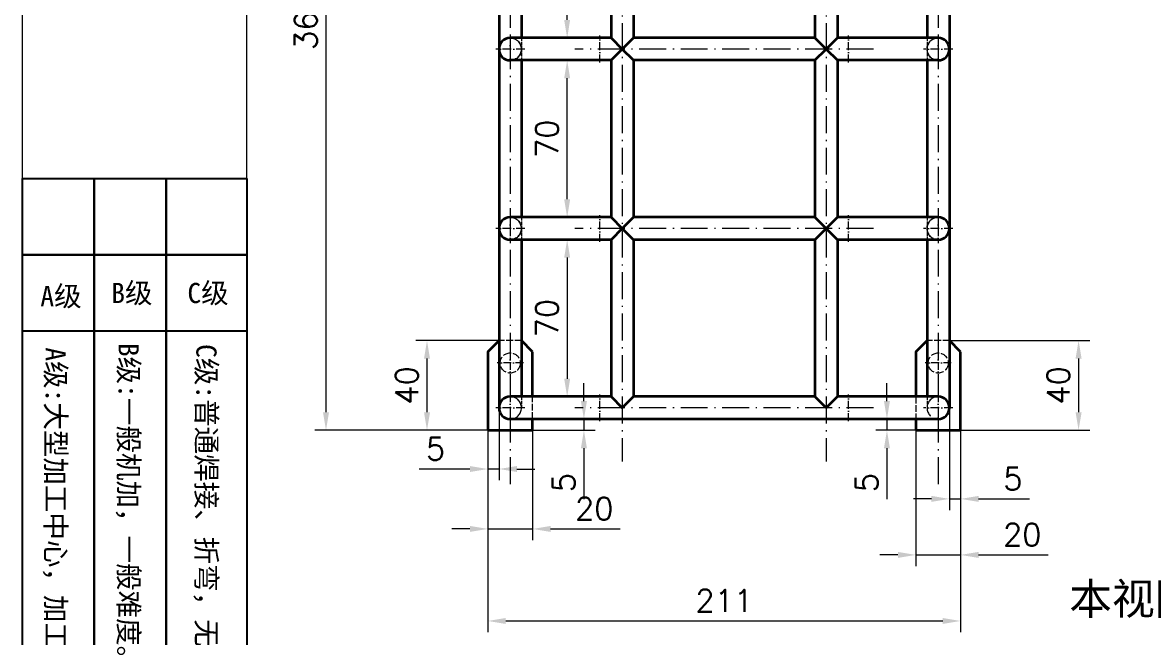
# Model space of a CAD drawing. Header units: millimetres. Extents: x -162325 to -83245, y 277409 to 326486.
# Drawn here: x -161175 to -160671, y 301482 to 301756 of the extents above; entities that cross this region are included whole.
import ezdxf
from ezdxf.enums import TextEntityAlignment as Align

# ---------------------------------------------------------------- set-up
doc = ezdxf.new("R2010")
doc.units = ezdxf.units.MM
doc.linetypes.add('DASHDOT', pattern=[18.5, 12, -3, 0.5, -3])
doc.linetypes.add('DASHED', pattern=[15, 12, -3])
for name, color, linetype, lineweight in [('A4', 3, 'Continuous', 20), ('图框', 7, 'Continuous', 20), ('尺寸线', 3, 'Continuous', 13), ('文字', 1, 'Continuous', 13), ('细实线', 4, 'Continuous', 25)]:
    doc.layers.add(name, color=color, linetype=linetype, lineweight=lineweight)
doc.styles.add('CH-1', font='')
doc.styles.get("Standard").update_dxf_attribs({"font": 'txt', "bigfont": 'gbcbig.shx'})
doc.styles.get('CH-1').set_extended_font_data('SimSun')
doc.dimstyles.new('副本04', dxfattribs={"dimscale": 4, "dimtxt": 2.5, "dimasz": 2, "dimexe": 1.25, "dimexo": 0, "dimgap": 1, "dimtad": 1, "dimdsep": 46, "dimtxsty": 'Standard', "dimcen": 0.25, "dimclrd": 3, "dimclre": 3, "dimclrt": 1, "dimadec": 1, "dimazin": 2, "dimtfac": 1, "dimtmove": 0, "dimatfit": 3, "dimfxl": 0, "dimtolj": 1, "dimlwd": -1, "dimlwe": -1, "dimarcsym": 0})

# ---------------------------------------------------------------- blocks, each defined once
blk = doc.blocks.new('机加分类')
at = {"layer": '细实线'}
for p, q in [((-94, -8.5), (-94, 0)), ((-94, 0), (-86, 0)), ((-86, -8.5), (-86, 0)), ((-86, 0), (-78, 0)), ((-86, 0), (-86, -8.5)), ((-78, -8.5), (-78, 0)), ((-78, 0), (-69, 0)), ((-78, 0), (-78, -8.5)), ((-69, 0), (-69, -8.5)), ((-86, -8.5), (-94, -8.5)), ((-94, -17), (-94, -8.5)), ((-94, -8.5), (-86, -8.5)), ((-78, -8.5), (-86, -8.5)), ((-86, -17), (-86, -8.5)), ((-86, -8.5), (-78, -8.5)), ((-86, -8.5), (-86, -17)), ((-69, -8.5), (-78, -8.5)), ((-78, -17), (-78, -8.5)), ((-78, -8.5), (-69, -8.5)), ((-78, -8.5), (-78, -17)), ((-69, -8.5), (-69, -17)), ((-86, -17), (-94, -17)), ((-94, -69.55), (-94, -17)), ((-78, -17), (-86, -17)), ((-86, -69.55), (-86, -17)), ((-86, -17), (-86, -69.55)), ((-69, -17), (-78, -17)), ((-78, -69.55), (-78, -17)), ((-78, -17), (-78, -69.55)), ((-69, -17), (-69, -69.55)), ((-86, -69.55), (-94, -69.55)), ((-78, -69.55), (-86, -69.55)), ((-69, -69.55), (-78, -69.55))]:
    blk.add_line(p, q, dxfattribs=at)
at = {"layer": '文字', "color": 1, "linetype": 'Continuous', "style": 'CH-1'}
for s, p in [('B级', (-81.81, -12.71, -250.08)), ('C级', (-73.31, -12.71, -250.08))]:
    blk.add_text(s, height=2.25, dxfattribs=at).set_placement(p, align=Align.MIDDLE)
blk.add_text('A级', height=2.25, dxfattribs=at).set_placement((-89.72, -14.22, -250.08), align=Align.CENTER)
for s, p in [('A级:大型加工中心，加工难度较大。', (-90.3, -43.36)), ('B级:一般机加，一般难度。', (-82.16, -36.72)), ('C级:普通焊接、折弯，无高精度要求。', (-73.47, -44.53))]:
    blk.add_text(s, height=2.25, rotation=270, dxfattribs=at).set_placement(p, align=Align.MIDDLE)
blk = doc.blocks.new('1比1 竖框')
at = {"layer": '图框'}
for p, q in [((0, 0), (0, 297)), ((25, 10), (25, 289))]:
    blk.add_line(p, q, dxfattribs=at)
blk.add_blockref('机加分类', (94, 119.55))
blk = doc.blocks.new('*D497')
at = {"layer": 'Defpoints', "color": 0, "transparency": 16777216}
for p in [(-160962.77, 301939.15), (-161039.99, 301574.15), (-160962.77, 301574.15)]:
    blk.add_point(p, dxfattribs=at)
at = {"layer": '尺寸线', "color": 3, "transparency": 16777216}
for p, q in [((-160962.77, 301939.15), (-161044.99, 301939.15)), ((-161039.99, 301931.15), (-161039.99, 301582.15)), ((-160962.77, 301574.15), (-161044.99, 301574.15))]:
    blk.add_line(p, q, dxfattribs=at)
for points in [[(-161041.33, 301931.15), (-161038.66, 301931.15), (-161039.99, 301939.15)], [(-161041.33, 301582.15), (-161038.66, 301582.15), (-161039.99, 301574.15)]]:
    blk.add_solid(points, dxfattribs=at)
at = {"layer": '尺寸线', "color": 1, "transparency": 16777216, "insert": (-161048.99, 301756.65), "char_height": 10, "attachment_point": 5, "rotation": 90}
blk.add_mtext('\\A1;365', dxfattribs=at)
blk = doc.blocks.new('*D498')
at = {"layer": 'Defpoints', "color": 0, "transparency": 16777216}
for p in [(-160967.77, 301574.15), (-160756.77, 301574.15), (-160756.77, 301489.1)]:
    blk.add_point(p, dxfattribs=at)
at = {"layer": '尺寸线', "color": 3, "transparency": 16777216}
for p, q in [((-160967.77, 301574.15), (-160967.77, 301484.1)), ((-160756.77, 301574.15), (-160756.77, 301484.1)), ((-160959.77, 301489.1), (-160764.77, 301489.1))]:
    blk.add_line(p, q, dxfattribs=at)
for points in [[(-160959.77, 301490.43), (-160959.77, 301487.77), (-160967.77, 301489.1)], [(-160764.77, 301490.43), (-160764.77, 301487.77), (-160756.77, 301489.1)]]:
    blk.add_solid(points, dxfattribs=at)
at = {"layer": '尺寸线', "color": 1, "transparency": 16777216, "insert": (-160862.27, 301498.1), "char_height": 10, "attachment_point": 5}
blk.add_mtext('\\A1;211', dxfattribs=at)
blk = doc.blocks.new('*D499')
at = {"layer": 'Defpoints', "color": 0, "transparency": 16777216}
for p in [(-160912.77, 301659.15), (-160932.36, 301589.15), (-160912.77, 301589.15)]:
    blk.add_point(p, dxfattribs=at)
at = {"layer": '尺寸线', "color": 3, "transparency": 16777216}
for p, q in [((-160912.77, 301659.15), (-160937.36, 301659.15)), ((-160932.36, 301651.15), (-160932.36, 301597.15)), ((-160912.77, 301589.15), (-160937.36, 301589.15))]:
    blk.add_line(p, q, dxfattribs=at)
for points in [[(-160933.7, 301651.15), (-160931.03, 301651.15), (-160932.36, 301659.15)], [(-160933.7, 301597.15), (-160931.03, 301597.15), (-160932.36, 301589.15)]]:
    blk.add_solid(points, dxfattribs=at)
at = {"layer": '尺寸线', "color": 1, "transparency": 16777216, "insert": (-160941.36, 301624.15), "char_height": 10, "attachment_point": 5, "rotation": 90}
blk.add_mtext('\\A1;70', dxfattribs=at)
blk = doc.blocks.new('*D500')
at = {"layer": 'Defpoints', "color": 0, "transparency": 16777216}
for p in [(-160932.36, 301739.15), (-160932.36, 301739.15), (-160932.36, 301669.15)]:
    blk.add_point(p, dxfattribs=at)
at = {"layer": '尺寸线', "color": 3, "transparency": 16777216}
for p, q in [((-160932.36, 301739.15), (-160937.36, 301739.15)), ((-160932.36, 301677.15), (-160932.36, 301731.15)), ((-160932.36, 301669.15), (-160937.36, 301669.15))]:
    blk.add_line(p, q, dxfattribs=at)
for points in [[(-160933.7, 301731.15), (-160931.03, 301731.15), (-160932.36, 301739.15)], [(-160933.7, 301677.15), (-160931.03, 301677.15), (-160932.36, 301669.15)]]:
    blk.add_solid(points, dxfattribs=at)
at = {"layer": '尺寸线', "color": 1, "transparency": 16777216, "insert": (-160941.36, 301704.15), "char_height": 10, "attachment_point": 5, "rotation": 90}
blk.add_mtext('\\A1;70', dxfattribs=at)
blk = doc.blocks.new('*D501')
at = {"layer": 'Defpoints', "color": 0, "transparency": 16777216}
for p in [(-160932.36, 301819.15), (-160932.36, 301819.15), (-160932.36, 301749.15)]:
    blk.add_point(p, dxfattribs=at)
at = {"layer": '尺寸线', "color": 3, "transparency": 16777216}
for p, q in [((-160932.36, 301819.15), (-160927.36, 301819.15)), ((-160932.36, 301757.15), (-160932.36, 301811.15)), ((-160932.36, 301749.15), (-160927.36, 301749.15))]:
    blk.add_line(p, q, dxfattribs=at)
for points in [[(-160933.7, 301811.15), (-160931.03, 301811.15), (-160932.36, 301819.15)], [(-160933.7, 301757.15), (-160931.03, 301757.15), (-160932.36, 301749.15)]]:
    blk.add_solid(points, dxfattribs=at)
at = {"layer": '尺寸线', "color": 1, "transparency": 16777216, "insert": (-160941.36, 301779.78), "char_height": 10, "attachment_point": 5, "rotation": 90}
blk.add_mtext('\\A1;70', dxfattribs=at)
blk = doc.blocks.new('*D507')
at = {"layer": 'Defpoints', "color": 0, "transparency": 16777216}
for p in [(-160761.77, 301614.15), (-160756.77, 301574.15), (-160704.12, 301574.15)]:
    blk.add_point(p, dxfattribs=at)
at = {"layer": '尺寸线', "color": 3, "transparency": 16777216}
for p, q in [((-160761.77, 301614.15), (-160699.12, 301614.15)), ((-160704.12, 301606.15), (-160704.12, 301582.15)), ((-160756.77, 301574.15), (-160699.12, 301574.15))]:
    blk.add_line(p, q, dxfattribs=at)
for points in [[(-160705.45, 301606.15), (-160702.78, 301606.15), (-160704.12, 301614.15)], [(-160705.45, 301582.15), (-160702.78, 301582.15), (-160704.12, 301574.15)]]:
    blk.add_solid(points, dxfattribs=at)
at = {"layer": '尺寸线', "color": 1, "transparency": 16777216, "insert": (-160713.12, 301594.15), "char_height": 10, "attachment_point": 5, "rotation": 90}
blk.add_mtext('\\A1;40', dxfattribs=at)
blk = doc.blocks.new('*D508')
at = {"layer": 'Defpoints', "color": 0, "transparency": 16777216}
for p in [(-160776.77, 301574.15), (-160756.77, 301574.15), (-160756.77, 301518.56)]:
    blk.add_point(p, dxfattribs=at)
at = {"layer": '尺寸线', "color": 3, "transparency": 16777216}
for p, q in [((-160776.77, 301574.15), (-160776.77, 301513.56)), ((-160756.77, 301574.15), (-160756.77, 301513.56)), ((-160784.77, 301518.56), (-160792.77, 301518.56)), ((-160776.77, 301518.56), (-160756.77, 301518.56)), ((-160748.77, 301518.56), (-160717.77, 301518.56))]:
    blk.add_line(p, q, dxfattribs=at)
for points in [[(-160784.77, 301519.89), (-160784.77, 301517.22), (-160776.77, 301518.56)], [(-160748.77, 301519.89), (-160748.77, 301517.22), (-160756.77, 301518.56)]]:
    blk.add_solid(points, dxfattribs=at)
at = {"layer": '尺寸线', "color": 1, "transparency": 16777216, "insert": (-160729.27, 301527.56), "char_height": 10, "attachment_point": 5}
blk.add_mtext('\\A1;20', dxfattribs=at)
blk = doc.blocks.new('*D509')
at = {"layer": 'Defpoints', "color": 0, "transparency": 16777216}
for p in [(-160967.77, 301574.15), (-160947.77, 301574.15), (-160947.77, 301530.15)]:
    blk.add_point(p, dxfattribs=at)
at = {"layer": '尺寸线', "color": 3, "transparency": 16777216}
for p, q in [((-160967.77, 301574.15), (-160967.77, 301525.15)), ((-160947.77, 301574.15), (-160947.77, 301525.15)), ((-160975.77, 301530.15), (-160983.77, 301530.15)), ((-160967.77, 301530.15), (-160947.77, 301530.15)), ((-160939.77, 301530.15), (-160908.77, 301530.15))]:
    blk.add_line(p, q, dxfattribs=at)
for points in [[(-160975.77, 301531.48), (-160975.77, 301528.81), (-160967.77, 301530.15)], [(-160939.77, 301531.48), (-160939.77, 301528.81), (-160947.77, 301530.15)]]:
    blk.add_solid(points, dxfattribs=at)
at = {"layer": '尺寸线', "color": 1, "transparency": 16777216, "insert": (-160920.27, 301539.15), "char_height": 10, "attachment_point": 5}
blk.add_mtext('\\A1;20', dxfattribs=at)
blk = doc.blocks.new('*D510')
at = {"layer": 'Defpoints', "color": 0, "transparency": 16777216}
for p in [(-160994.91, 301614.15), (-160962.77, 301614.15), (-160967.77, 301574.15)]:
    blk.add_point(p, dxfattribs=at)
at = {"layer": '尺寸线', "color": 3, "transparency": 16777216}
for p, q in [((-160962.77, 301614.15), (-160999.91, 301614.15)), ((-160994.91, 301582.15), (-160994.91, 301606.15)), ((-160967.77, 301574.15), (-160999.91, 301574.15))]:
    blk.add_line(p, q, dxfattribs=at)
for points in [[(-160996.24, 301606.15), (-160993.58, 301606.15), (-160994.91, 301614.15)], [(-160996.24, 301582.15), (-160993.58, 301582.15), (-160994.91, 301574.15)]]:
    blk.add_solid(points, dxfattribs=at)
at = {"layer": '尺寸线', "color": 1, "transparency": 16777216, "insert": (-161003.91, 301594.15), "char_height": 10, "attachment_point": 5, "rotation": 90}
blk.add_mtext('\\A1;40', dxfattribs=at)
blk = doc.blocks.new('*D517')
at = {"layer": 'Defpoints', "color": 0, "transparency": 16777216}
for p in [(-160789.64, 301579.15), (-160776.77, 301579.15), (-160776.77, 301574.15)]:
    blk.add_point(p, dxfattribs=at)
at = {"layer": '尺寸线', "color": 3, "transparency": 16777216}
for p, q in [((-160789.64, 301587.15), (-160789.64, 301595.15)), ((-160776.77, 301579.15), (-160794.64, 301579.15)), ((-160789.64, 301579.15), (-160789.64, 301574.15)), ((-160776.77, 301574.15), (-160794.64, 301574.15)), ((-160789.64, 301566.15), (-160789.64, 301543.49))]:
    blk.add_line(p, q, dxfattribs=at)
for points in [[(-160790.97, 301587.15), (-160788.31, 301587.15), (-160789.64, 301579.15)], [(-160790.97, 301566.15), (-160788.31, 301566.15), (-160789.64, 301574.15)]]:
    blk.add_solid(points, dxfattribs=at)
at = {"layer": '尺寸线', "color": 1, "transparency": 16777216, "insert": (-160798.64, 301550.82), "char_height": 10, "attachment_point": 5, "rotation": 90}
blk.add_mtext('\\A1;5', dxfattribs=at)
blk = doc.blocks.new('*D518')
at = {"layer": 'Defpoints', "color": 0, "transparency": 16777216}
for p in [(-160947.77, 301579.15), (-160947.77, 301574.15), (-160924.88, 301574.15)]:
    blk.add_point(p, dxfattribs=at)
at = {"layer": '尺寸线', "color": 3, "transparency": 16777216}
for p, q in [((-160924.88, 301587.15), (-160924.88, 301595.15)), ((-160947.77, 301579.15), (-160919.88, 301579.15)), ((-160924.88, 301579.15), (-160924.88, 301574.15)), ((-160947.77, 301574.15), (-160919.88, 301574.15)), ((-160924.88, 301566.15), (-160924.88, 301543.49))]:
    blk.add_line(p, q, dxfattribs=at)
for points in [[(-160926.22, 301587.15), (-160923.55, 301587.15), (-160924.88, 301579.15)], [(-160926.22, 301566.15), (-160923.55, 301566.15), (-160924.88, 301574.15)]]:
    blk.add_solid(points, dxfattribs=at)
at = {"layer": '尺寸线', "color": 1, "transparency": 16777216, "insert": (-160933.88, 301550.82), "char_height": 10, "attachment_point": 5, "rotation": 90}
blk.add_mtext('\\A1;5', dxfattribs=at)
blk = doc.blocks.new('*D523')
at = {"layer": 'Defpoints', "color": 0, "transparency": 16777216}
for p in [(-160761.77, 301584.17), (-160756.77, 301574.15), (-160756.77, 301543.55)]:
    blk.add_point(p, dxfattribs=at)
at = {"layer": '尺寸线', "color": 3, "transparency": 16777216}
for p, q in [((-160761.77, 301584.17), (-160761.77, 301538.55)), ((-160756.77, 301574.15), (-160756.77, 301538.55)), ((-160769.77, 301543.55), (-160777.77, 301543.55)), ((-160761.77, 301543.55), (-160756.77, 301543.55)), ((-160748.77, 301543.55), (-160726.1, 301543.55))]:
    blk.add_line(p, q, dxfattribs=at)
for points in [[(-160769.77, 301544.88), (-160769.77, 301542.22), (-160761.77, 301543.55)], [(-160748.77, 301544.88), (-160748.77, 301542.22), (-160756.77, 301543.55)]]:
    blk.add_solid(points, dxfattribs=at)
at = {"layer": '尺寸线', "color": 1, "transparency": 16777216, "insert": (-160733.43, 301552.55), "char_height": 10, "attachment_point": 5}
blk.add_mtext('\\A1;5', dxfattribs=at)
blk = doc.blocks.new('*D524')
at = {"layer": 'Defpoints', "color": 0, "transparency": 16777216}
for p in [(-160962.77, 301584.15), (-160967.77, 301574.15), (-160967.77, 301556.87)]:
    blk.add_point(p, dxfattribs=at)
at = {"layer": '尺寸线', "color": 3, "transparency": 16777216}
for p, q in [((-160962.77, 301584.15), (-160962.77, 301551.87)), ((-160967.77, 301574.15), (-160967.77, 301551.87)), ((-160975.77, 301556.87), (-160998.43, 301556.87)), ((-160962.77, 301556.87), (-160967.77, 301556.87)), ((-160954.77, 301556.87), (-160946.77, 301556.87))]:
    blk.add_line(p, q, dxfattribs=at)
for points in [[(-160975.77, 301558.2), (-160975.77, 301555.54), (-160967.77, 301556.87)], [(-160954.77, 301558.2), (-160954.77, 301555.54), (-160962.77, 301556.87)]]:
    blk.add_solid(points, dxfattribs=at)
at = {"layer": '尺寸线', "color": 1, "transparency": 16777216, "insert": (-160991.1, 301565.87), "char_height": 10, "attachment_point": 5}
blk.add_mtext('\\A1;5', dxfattribs=at)

msp = doc.modelspace()

# ---------------------------------------------------------------- linework, layer by layer
at = {"color": 2, "linetype": 'DASHDOT', "lineweight": 13}
for p, q in [((-160957.766, 301969.153), (-160957.766, 301549.153)), ((-160766.766, 301969.153), (-160766.766, 301549.153)), ((-160907.766, 301848.153), (-160907.766, 301560.152)), ((-160816.766, 301848.153), (-160816.766, 301560.152)), ((-160795.666, 301744.153), (-160928.866, 301744.153)), ((-160795.666, 301664.153), (-160928.866, 301664.153)), ((-160795.666, 301584.153), (-160928.866, 301584.153))]:
    msp.add_line(p, q, dxfattribs=at)
at = {"color": 7, "lineweight": 35}
for p, q in [((-160962.766, 301824.153), (-160962.766, 301744.153)), ((-160761.766, 301824.131), (-160761.766, 301744.175)), ((-160952.766, 301819.153), (-160952.766, 301749.153)), ((-160912.766, 301819.153), (-160912.766, 301749.153)), ((-160902.766, 301819.153), (-160902.766, 301749.153)), ((-160821.766, 301819.153), (-160821.766, 301749.153)), ((-160811.766, 301819.153), (-160811.766, 301749.153)), ((-160771.766, 301819.153), (-160771.766, 301749.153)), ((-160917.766, 301749.153), (-160957.766, 301749.153)), ((-160912.766, 301749.153), (-160917.766, 301749.153)), ((-160912.766, 301749.153), (-160907.766, 301744.153)), ((-160907.766, 301744.153), (-160902.766, 301749.153)), ((-160821.766, 301749.153), (-160902.766, 301749.153)), ((-160816.766, 301744.153), (-160821.766, 301749.153)), ((-160811.766, 301749.153), (-160816.766, 301744.153)), ((-160806.766, 301749.153), (-160811.766, 301749.153)), ((-160766.766, 301749.153), (-160806.766, 301749.153)), ((-160962.766, 301744.153), (-160962.766, 301664.153)), ((-160907.766, 301744.153), (-160912.766, 301739.153)), ((-160902.766, 301739.153), (-160907.766, 301744.153)), ((-160821.766, 301739.153), (-160816.766, 301744.153)), ((-160816.766, 301744.153), (-160811.766, 301739.153)), ((-160761.766, 301744.131), (-160761.766, 301664.175)), ((-160917.766, 301739.153), (-160957.766, 301739.153)), ((-160952.766, 301739.153), (-160952.766, 301669.153)), ((-160912.766, 301739.153), (-160917.766, 301739.153)), ((-160912.766, 301739.153), (-160912.766, 301669.153)), ((-160902.766, 301739.153), (-160902.766, 301669.153)), ((-160821.766, 301739.153), (-160902.766, 301739.153)), ((-160821.766, 301739.153), (-160821.766, 301669.153)), ((-160806.766, 301739.153), (-160811.766, 301739.153)), ((-160811.766, 301739.153), (-160811.766, 301669.153)), ((-160766.766, 301739.153), (-160806.766, 301739.153)), ((-160771.766, 301739.153), (-160771.766, 301669.153)), ((-160917.766, 301669.153), (-160957.766, 301669.153)), ((-160912.766, 301669.153), (-160917.766, 301669.153)), ((-160912.766, 301669.153), (-160907.766, 301664.153)), ((-160907.766, 301664.153), (-160902.766, 301669.153)), ((-160821.766, 301669.153), (-160902.766, 301669.153)), ((-160816.766, 301664.153), (-160821.766, 301669.153)), ((-160811.766, 301669.153), (-160816.766, 301664.153)), ((-160806.766, 301669.153), (-160811.766, 301669.153)), ((-160766.766, 301669.153), (-160806.766, 301669.153)), ((-160962.766, 301664.153), (-160962.766, 301584.153)), ((-160907.766, 301664.153), (-160912.766, 301659.153)), ((-160902.766, 301659.153), (-160907.766, 301664.153)), ((-160821.766, 301659.153), (-160816.766, 301664.153)), ((-160816.766, 301664.153), (-160811.766, 301659.153)), ((-160761.766, 301664.131), (-160761.766, 301584.175)), ((-160917.766, 301659.153), (-160957.766, 301659.153)), ((-160952.766, 301659.153), (-160952.766, 301589.153)), ((-160912.766, 301659.153), (-160917.766, 301659.153)), ((-160912.766, 301659.153), (-160912.766, 301589.153)), ((-160821.766, 301659.153), (-160902.766, 301659.153)), ((-160902.766, 301659.153), (-160902.766, 301589.153)), ((-160821.766, 301659.153), (-160821.766, 301589.153)), ((-160811.766, 301659.153), (-160811.766, 301589.153)), ((-160806.766, 301659.153), (-160811.766, 301659.153)), ((-160766.766, 301659.153), (-160806.766, 301659.153)), ((-160771.766, 301659.153), (-160771.766, 301589.153)), ((-160967.766, 301609.153), (-160962.766, 301614.153)), ((-160947.766, 301609.153), (-160952.766, 301614.153)), ((-160776.766, 301609.153), (-160771.766, 301614.153)), ((-160756.766, 301609.153), (-160761.766, 301614.153)), ((-160967.766, 301609.153), (-160967.766, 301574.153)), ((-160947.766, 301589.153), (-160947.766, 301609.153)), ((-160776.766, 301609.153), (-160776.766, 301589.153)), ((-160756.766, 301574.153), (-160756.766, 301609.153)), ((-160917.766, 301589.153), (-160957.766, 301589.153)), ((-160912.766, 301589.153), (-160917.766, 301589.153)), ((-160912.766, 301589.153), (-160907.766, 301584.153)), ((-160907.766, 301584.153), (-160902.766, 301589.153)), ((-160821.766, 301589.153), (-160902.766, 301589.153)), ((-160816.766, 301584.153), (-160821.766, 301589.153)), ((-160811.766, 301589.153), (-160816.766, 301584.153)), ((-160806.766, 301589.153), (-160811.766, 301589.153)), ((-160766.766, 301589.153), (-160806.766, 301589.153)), ((-160917.766, 301579.153), (-160957.766, 301579.153)), ((-160947.766, 301574.153), (-160947.766, 301579.153)), ((-160806.766, 301579.153), (-160917.766, 301579.153)), ((-160766.766, 301579.153), (-160806.766, 301579.153)), ((-160776.766, 301579.153), (-160776.766, 301574.153)), ((-160967.766, 301574.153), (-160947.766, 301574.153)), ((-160776.766, 301574.153), (-160756.766, 301574.153))]:
    msp.add_line(p, q, dxfattribs=at)
at = {"color": 2, "linetype": 'DASHDOT', "lineweight": 13, "ltscale": 0.325}
for p, q in [((-160957.766, 301750.653), (-160957.766, 301737.653)), ((-160766.766, 301750.653), (-160766.766, 301737.653)), ((-160951.266, 301744.153), (-160964.266, 301744.153)), ((-160760.266, 301744.153), (-160773.266, 301744.153)), ((-160957.766, 301670.653), (-160957.766, 301657.653)), ((-160766.766, 301670.653), (-160766.766, 301657.653)), ((-160951.266, 301664.153), (-160964.266, 301664.153)), ((-160760.266, 301664.153), (-160773.266, 301664.153)), ((-160957.766, 301590.653), (-160957.766, 301577.653)), ((-160766.766, 301590.653), (-160766.766, 301577.653)), ((-160951.266, 301584.153), (-160964.266, 301584.153)), ((-160760.266, 301584.153), (-160773.266, 301584.153))]:
    msp.add_line(p, q, dxfattribs=at)
at = {"color": 1, "linetype": 'DASHED', "lineweight": 13, "ltscale": 0.125}
for p, q in [((-160952.766, 301749.153), (-160952.766, 301744.153)), ((-160771.766, 301749.153), (-160771.766, 301744.153)), ((-160952.766, 301744.153), (-160952.766, 301739.153)), ((-160771.766, 301744.153), (-160771.766, 301739.153)), ((-160952.766, 301669.153), (-160952.766, 301664.153)), ((-160771.766, 301669.153), (-160771.766, 301664.153)), ((-160952.766, 301664.153), (-160952.766, 301659.153)), ((-160771.766, 301664.153), (-160771.766, 301659.153)), ((-160952.766, 301589.153), (-160952.766, 301584.153)), ((-160771.766, 301589.153), (-160771.766, 301584.153))]:
    msp.add_line(p, q, dxfattribs=at)
at = {"color": 2, "linetype": 'DASHDOT', "lineweight": 13, "ltscale": 0.3}
for p, q in [((-160917.766, 301738.153), (-160917.766, 301750.153)), ((-160806.766, 301738.153), (-160806.766, 301750.153)), ((-160917.766, 301658.153), (-160917.766, 301670.153)), ((-160806.766, 301658.153), (-160806.766, 301670.153)), ((-160917.766, 301578.153), (-160917.766, 301590.153)), ((-160806.766, 301578.153), (-160806.766, 301590.153))]:
    msp.add_line(p, q, dxfattribs=at)
at = {"color": 1, "linetype": 'DASHED', "lineweight": 13, "ltscale": 0.176777}
for p, q in [((-160907.766, 301744.153), (-160912.766, 301749.153)), ((-160902.766, 301749.153), (-160907.766, 301744.153)), ((-160821.766, 301749.153), (-160816.766, 301744.153)), ((-160816.766, 301744.153), (-160811.766, 301749.153)), ((-160912.766, 301739.153), (-160907.766, 301744.153)), ((-160907.766, 301744.153), (-160902.766, 301739.153)), ((-160816.766, 301744.153), (-160821.766, 301739.153)), ((-160811.766, 301739.153), (-160816.766, 301744.153)), ((-160907.766, 301664.153), (-160912.766, 301669.153)), ((-160902.766, 301669.153), (-160907.766, 301664.153)), ((-160821.766, 301669.153), (-160816.766, 301664.153)), ((-160816.766, 301664.153), (-160811.766, 301669.153)), ((-160912.766, 301659.153), (-160907.766, 301664.153)), ((-160907.766, 301664.153), (-160902.766, 301659.153)), ((-160816.766, 301664.153), (-160821.766, 301659.153)), ((-160811.766, 301659.153), (-160816.766, 301664.153)), ((-160907.766, 301584.153), (-160912.766, 301589.153)), ((-160902.766, 301589.153), (-160907.766, 301584.153)), ((-160821.766, 301589.153), (-160816.766, 301584.153)), ((-160816.766, 301584.153), (-160811.766, 301589.153))]:
    msp.add_line(p, q, dxfattribs=at)
at = {"color": 1, "linetype": 'DASHED', "lineweight": 13, "ltscale": 0.000547791}
for p, q in [((-160761.766, 301744.175), (-160761.766, 301744.153)), ((-160761.766, 301664.175), (-160761.766, 301664.153)), ((-160761.766, 301584.175), (-160761.766, 301584.153))]:
    msp.add_line(p, q, dxfattribs=at)
at = {"color": 1, "linetype": 'DASHED', "lineweight": 13, "ltscale": 0.000544739}
for p, q in [((-160761.766, 301744.153), (-160761.766, 301744.131)), ((-160761.766, 301664.153), (-160761.766, 301664.131))]:
    msp.add_line(p, q, dxfattribs=at)
at = {"color": 1, "linetype": 'DASHED', "lineweight": 13, "ltscale": 0.25}
for p, q in [((-160952.766, 301614.153), (-160962.766, 301614.153)), ((-160761.766, 301614.153), (-160771.766, 301614.153)), ((-160947.766, 301579.153), (-160947.766, 301589.153)), ((-160776.766, 301589.153), (-160776.766, 301579.153))]:
    msp.add_line(p, q, dxfattribs=at)
at = {"color": 2, "linetype": 'DASHDOT', "lineweight": 13, "ltscale": 0.2925}
for p, q in [((-160957.766, 301610.003), (-160957.766, 301598.303)), ((-160766.766, 301610.003), (-160766.766, 301598.303))]:
    msp.add_line(p, q, dxfattribs=at)
at = {"color": 2, "linetype": 'DASHDOT', "lineweight": 13, "ltscale": 0.292505}
for p, q in [((-160951.916, 301604.153), (-160963.616, 301604.153)), ((-160760.916, 301604.153), (-160772.616, 301604.153))]:
    msp.add_line(p, q, dxfattribs=at)
at = {"color": 1, "linetype": 'DASHED', "lineweight": 13, "ltscale": 0.333333}
for centre in [(-160957.766, 301744.153), (-160766.766, 301744.153), (-160957.766, 301664.153), (-160766.766, 301664.153)]:
    msp.add_circle(centre, 5, dxfattribs=at)
at = {"color": 1, "linetype": 'DASHED', "lineweight": 13, "ltscale": 0.3}
for centre in [(-160957.766, 301604.153), (-160766.766, 301604.153)]:
    msp.add_circle(centre, 4.5, dxfattribs=at)
at = {"color": 7, "lineweight": 35}
for centre, start, end in [((-160957.766, 301744.153), 90, 270), ((-160766.766, 301744.153), 270, 90), ((-160957.766, 301664.153), 90, 270), ((-160766.766, 301664.153), 270, 90), ((-160957.766, 301584.153), 90, 270), ((-160766.766, 301584.153), 270, 90)]:
    msp.add_arc(centre, 5, start, end, dxfattribs=at)
at = {"color": 1, "linetype": 'DASHED', "lineweight": 13}
for centre, start, end in [((-160957.766, 301744.153), 270, 90), ((-160766.766, 301744.153), 90, 270), ((-160957.766, 301664.153), 270, 90), ((-160766.766, 301664.153), 90, 270), ((-160957.766, 301584.153), 0, 180.00001), ((-160957.766, 301584.153), 270, 90), ((-160766.766, 301584.153), 90, 270), ((-160766.766, 301584.153), 0, 180.00001)]:
    msp.add_arc(centre, 5, start, end, dxfattribs=at)
at = {"layer": 'A4'}
msp.add_lwpolyline([(-161175.385, 302396.167), (-160335.385, 302396.167), (-160335.385, 301208.167), (-161175.385, 301208.167)], close=True, dxfattribs=at)

# ---------------------------------------------------------------- block references
at = {"layer": '图框', "xscale": 4, "yscale": 4, "zscale": 4}
msp.add_blockref('1比1 竖框', (-161175.385, 301208.167), dxfattribs=at)

# ---------------------------------------------------------------- texts
at = {"layer": '文字', "insert": (-160708.313, 301506.018), "char_height": 14, "width": 332.09642, "attachment_point": 1, "style": 'CH-1'}
msp.add_mtext('本视图为右侧视图，左侧与之对称；', dxfattribs=at)

# ---------------------------------------------------------------- dimensions: what is measured, and where the dimension line sits
at = {"layer": '尺寸线'}
for base, p1, p2, picture, middle in [((-161039.993, 301574.153), (-160962.766, 301939.153), (-160962.766, 301574.153), '*D497', (-161048.993, 301756.653)), ((-160932.365, 301739.153), (-160932.365, 301669.153), (-160932.365, 301739.153), '*D500', (-160941.365, 301704.153)), ((-160932.365, 301589.153), (-160912.766, 301659.153), (-160912.766, 301589.153), '*D499', (-160941.365, 301624.153)), ((-160994.91, 301614.153), (-160967.766, 301574.153), (-160962.766, 301614.153), '*D510', (-161003.91, 301594.153)), ((-160704.118, 301574.153), (-160761.766, 301614.153), (-160756.766, 301574.153), '*D507', (-160713.118, 301594.153)), ((-160924.883, 301574.153), (-160947.766, 301579.153), (-160947.766, 301574.153), '*D518', (-160933.883, 301550.819))]:
    dim = msp.add_linear_dim(base=base, p1=p1, p2=p2, angle=90, dimstyle='副本04', dxfattribs=at)
    dim.commit()
    dim.dimension.update_dxf_attribs({"geometry": picture, "text_midpoint": middle})
for base, p1, p2, picture, middle in [((-160932.365, 301819.153), (-160932.365, 301749.153), (-160932.365, 301819.153), '*D501', (-160932.365, 301779.779)), ((-160789.641, 301579.153), (-160776.766, 301574.153), (-160776.766, 301579.153), '*D517', (-160789.641, 301550.819))]:
    dim = msp.add_linear_dim(base=base, p1=p1, p2=p2, angle=90, dimstyle='副本04', dxfattribs=at)
    dim.commit()
    dim.dimension.update_dxf_attribs({"geometry": picture, "text_midpoint": middle, "dimtype": 160})
for base, p1, p2, picture, middle in [((-160967.766, 301556.871), (-160962.766, 301584.153), (-160967.766, 301574.153), '*D524', (-160991.099, 301565.871)), ((-160756.766, 301543.548), (-160761.766, 301584.175), (-160756.766, 301574.153), '*D523', (-160733.432, 301552.548)), ((-160947.766, 301530.148), (-160967.766, 301574.153), (-160947.766, 301574.153), '*D509', (-160920.266, 301539.148)), ((-160756.766, 301489.101), (-160967.766, 301574.153), (-160756.766, 301574.153), '*D498', (-160862.266, 301498.101)), ((-160756.766, 301518.558), (-160776.766, 301574.153), (-160756.766, 301574.153), '*D508', (-160729.266, 301527.558))]:
    dim = msp.add_linear_dim(base=base, p1=p1, p2=p2, dimstyle='副本04', dxfattribs=at)
    dim.commit()
    dim.dimension.update_dxf_attribs({"geometry": picture, "text_midpoint": middle})

doc.saveas('drawing.dxf')
